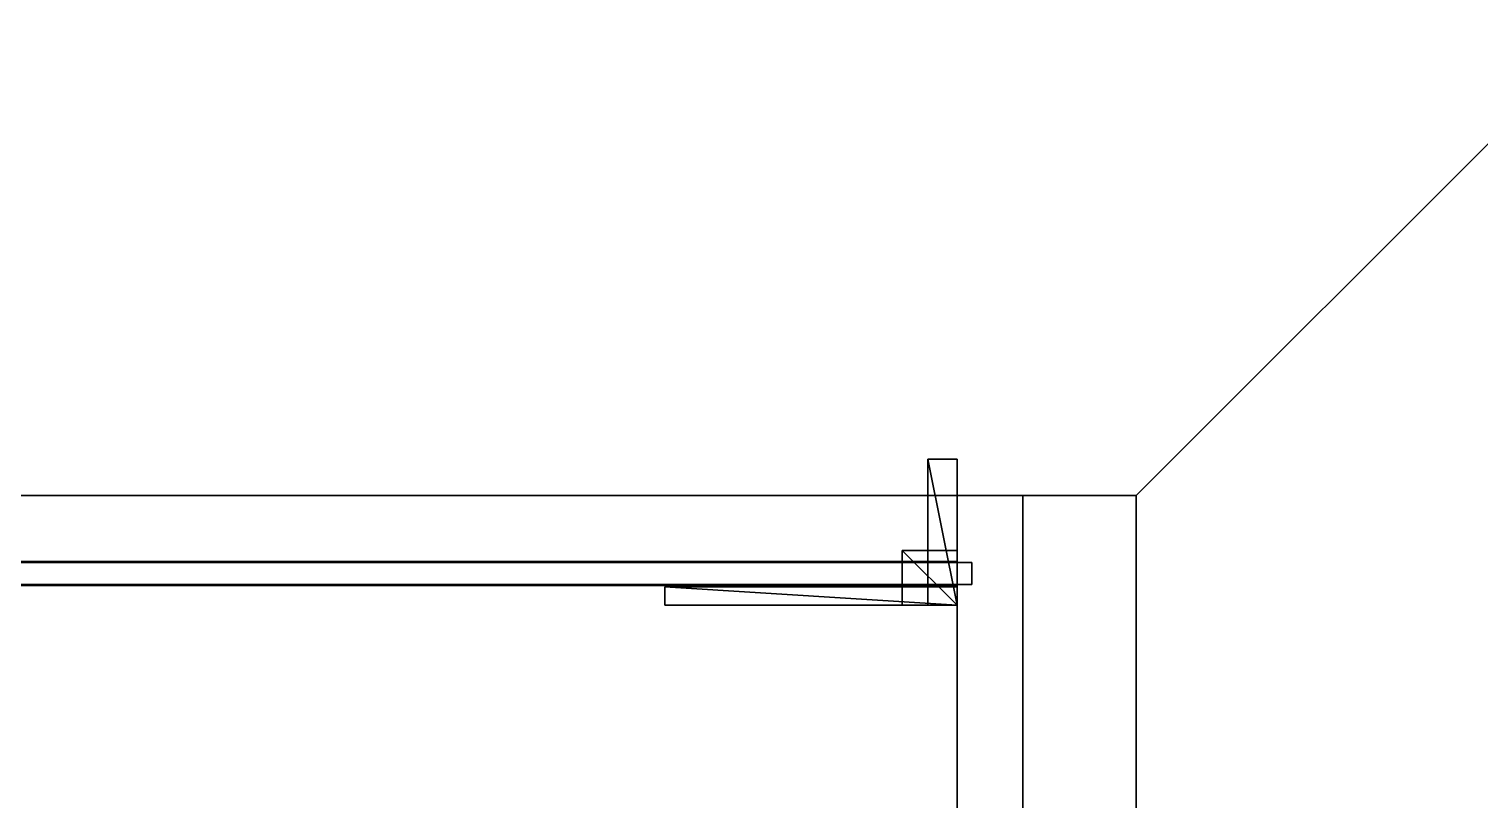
# Model space of a CAD drawing. Extents: x 0 to 5507, y -6518 to 0.
# Drawn here: x 2749 to 3146.1, y -1601.3 to -1390.3 of the extents above; entities that cross this region are included whole.
import ezdxf

# ---------------------------------------------------------------- set-up
doc = ezdxf.new("R2010")
doc.units = 0
for name, color, linetype in [('LAYER0', 7, 'CONTINUOUS'), ('LAYER1', 7, 'CONTINUOUS'), ('LAYER128', 7, 'CONTINUOUS'), ('LAYER129', 7, 'CONTINUOUS'), ('LAYER130', 7, 'CONTINUOUS'), ('LAYER132', 7, 'CONTINUOUS'), ('LAYER525', 7, 'CONTINUOUS'), ('LAYER55', 7, 'CONTINUOUS'), ('LAYER56', 7, 'CONTINUOUS'), ('LAYER58', 7, 'CONTINUOUS'), ('LAYER67', 2, 'CONTINUOUS'), ('LAYER68', 7, 'CONTINUOUS'), ('LAYER69', 253, 'CONTINUOUS'), ('LAYER70', 253, 'CONTINUOUS'), ('LAYER71', 253, 'CONTINUOUS'), ('LAYER72', 253, 'CONTINUOUS'), ('LAYER73', 253, 'CONTINUOUS'), ('LAYER74', 253, 'CONTINUOUS'), ('LAYER83', 2, 'CONTINUOUS'), ('LAYER84', 7, 'CONTINUOUS'), ('LAYER85', 253, 'CONTINUOUS'), ('LAYER86', 253, 'CONTINUOUS'), ('LAYER87', 253, 'CONTINUOUS'), ('LAYER88', 253, 'CONTINUOUS'), ('LAYER89', 253, 'CONTINUOUS'), ('LAYER90', 253, 'CONTINUOUS'), ('LAYER91', 7, 'CONTINUOUS'), ('LAYER92', 7, 'CONTINUOUS')]:
    doc.layers.add(name, color=color, linetype=linetype)

msp = doc.modelspace()

# ---------------------------------------------------------------- linework, layer by layer
at = {"layer": 'LAYER0', "invisible_edges": 1}
for points in [[(5507, 0), (0, -6518), (0, 0), (5507, 0)], [(5507, -6518, 5), (0, 0, 5), (0, -6518, 5), (5507, -6518, 5)], [(0, 0, 5), (5507, -6518, 5), (5507, 0, 5), (0, 0, 5)], [(0, -6518), (5507, 0), (5507, -6518), (0, -6518)]]:
    msp.add_3dface(points, dxfattribs=at)
at = {"layer": 'LAYER1'}
for points, invisible_edges in [([(1039, -1518, 5), (3202, -1368, 5), (3052, -1518, 5), (1039, -1518, 5)], 3), ([(3202, -1368, 5), (1039, -1518, 5), (1039, -1368, 5), (3202, -1368, 5)], 1), ([(3052, -2182, 5), (3202, -1368, 5), (3202, -2182, 5), (3052, -2182, 5)], 1), ([(3052, -1518, 5), (3202, -1368, 5), (3052, -2182, 5), (3052, -1518, 5)], 3), ([(3052, -1518, 2340), (1039, -1518, 5), (3052, -1518, 5), (3052, -1518, 2340)], 1), ([(1039, -1518, 5), (3052, -1518, 2340), (1039, -1518, 2340), (1039, -1518, 5)], 1), ([(3052, -2182, 5), (3052, -1518, 2340), (3052, -1518, 5), (3052, -2182, 5)], 1), ([(3052, -2182, 2205), (3052, -1518, 2340), (3052, -2182, 5), (3052, -2182, 2205)], 3), ([(3052, -4382, 2205), (3052, -1518, 2340), (3052, -2182, 2205), (3052, -4382, 2205)], 3), ([(3052, -4382, 2205), (3052, -6518, 2340), (3052, -1518, 2340), (3052, -4382, 2205)], 5)]:
    msp.add_3dface(points, dxfattribs=dict(at, invisible_edges=invisible_edges))
at = {"layer": 'LAYER128', "invisible_edges": 1}
for points in [[(3007, -1536.3, 125), (2365, -1542.3, 125), (2365, -1536.3, 125), (3007, -1536.3, 125)], [(2365, -1542.3, 125), (3007, -1536.3, 125), (3007, -1542.3, 125), (2365, -1542.3, 125)], [(3007, -1542.3, 2275), (2365, -1536.3, 2275), (2365, -1542.3, 2275), (3007, -1542.3, 2275)], [(2365, -1536.3, 2275), (3007, -1542.3, 2275), (3007, -1536.3, 2275), (2365, -1536.3, 2275)], [(2365, -1536.3, 2275), (3007, -1536.3, 125), (2365, -1536.3, 125), (2365, -1536.3, 2275)], [(3007, -1536.3, 125), (2365, -1536.3, 2275), (3007, -1536.3, 2275), (3007, -1536.3, 125)], [(3007, -1536.3, 125), (3007, -1542.3, 2275), (3007, -1542.3, 125), (3007, -1536.3, 125)], [(3007, -1542.3, 2275), (3007, -1536.3, 125), (3007, -1536.3, 2275), (3007, -1542.3, 2275)], [(3007, -1542.3, 2275), (2365, -1542.3, 125), (3007, -1542.3, 125), (3007, -1542.3, 2275)], [(2365, -1542.3, 125), (3007, -1542.3, 2275), (2365, -1542.3, 2275), (2365, -1542.3, 125)]]:
    msp.add_3dface(points, dxfattribs=at)
at = {"layer": 'LAYER129', "invisible_edges": 1}
for points in [[(3003, -1518, 1191), (2369, -1518, 1071), (2369, -1518, 1191), (3003, -1518, 1191)], [(2369, -1518, 1071), (3003, -1518, 1191), (3003, -1518, 1071), (2369, -1518, 1071)], [(3003, -1536, 1071), (2369, -1518, 1071), (3003, -1518, 1071), (3003, -1536, 1071)], [(2369, -1518, 1071), (3003, -1536, 1071), (2369, -1536, 1071), (2369, -1518, 1071)], [(2369, -1536, 1191), (3003, -1518, 1191), (2369, -1518, 1191), (2369, -1536, 1191)], [(3003, -1518, 1191), (2369, -1536, 1191), (3003, -1536, 1191), (3003, -1518, 1191)], [(3003, -1518, 1191), (3003, -1536, 1071), (3003, -1518, 1071), (3003, -1518, 1191)], [(3003, -1536, 1071), (3003, -1518, 1191), (3003, -1536, 1191), (3003, -1536, 1071)], [(3003, -1536, 1071), (2369, -1536, 1191), (2369, -1536, 1071), (3003, -1536, 1071)], [(2369, -1536, 1191), (3003, -1536, 1071), (3003, -1536, 1191), (2369, -1536, 1191)]]:
    msp.add_3dface(points, dxfattribs=at)
at = {"layer": 'LAYER130', "invisible_edges": 1}
for points in [[(3003, -1518, 2271.001), (2369, -1518, 2151.001), (2369, -1518, 2271.001), (3003, -1518, 2271.001)], [(2369, -1518, 2151.001), (3003, -1518, 2271.001), (3003, -1518, 2151.001), (2369, -1518, 2151.001)], [(3003, -1536, 2151.001), (2369, -1518, 2151.001), (3003, -1518, 2151.001), (3003, -1536, 2151.001)], [(2369, -1518, 2151.001), (3003, -1536, 2151.001), (2369, -1536, 2151.001), (2369, -1518, 2151.001)], [(2369, -1536, 2271.001), (3003, -1518, 2271.001), (2369, -1518, 2271.001), (2369, -1536, 2271.001)], [(3003, -1518, 2271.001), (2369, -1536, 2271.001), (3003, -1536, 2271.001), (3003, -1518, 2271.001)], [(3003, -1518, 2271.001), (3003, -1536, 2151.001), (3003, -1518, 2151.001), (3003, -1518, 2271.001)], [(3003, -1536, 2151.001), (3003, -1518, 2271.001), (3003, -1536, 2271.001), (3003, -1536, 2151.001)], [(3003, -1536, 2151.001), (2369, -1536, 2271.001), (2369, -1536, 2151.001), (3003, -1536, 2151.001)], [(2369, -1536, 2271.001), (3003, -1536, 2151.001), (3003, -1536, 2271.001), (2369, -1536, 2271.001)]]:
    msp.add_3dface(points, dxfattribs=at)
at = {"layer": 'LAYER132', "invisible_edges": 1}
for points in [[(2369, -1542.6, 1957), (3003, -2148, 1957), (3003, -1542.6, 1957), (2369, -1542.6, 1957)], [(3003, -2148, 1957), (2369, -1542.6, 1957), (2369, -2148, 1957), (3003, -2148, 1957)], [(3003, -1542.6, 1939), (2369, -1542.6, 1957), (3003, -1542.6, 1957), (3003, -1542.6, 1939)], [(2369, -1542.6, 1957), (3003, -1542.6, 1939), (2369, -1542.6, 1939), (2369, -1542.6, 1957)], [(2369, -2148, 1939), (3003, -1542.6, 1939), (3003, -2148, 1939), (2369, -2148, 1939)], [(3003, -1542.6, 1939), (2369, -2148, 1939), (2369, -1542.6, 1939), (3003, -1542.6, 1939)], [(3003, -1542.6, 1939), (3003, -2148, 1957), (3003, -2148, 1939), (3003, -1542.6, 1939)], [(3003, -2148, 1957), (3003, -1542.6, 1939), (3003, -1542.6, 1957), (3003, -2148, 1957)]]:
    msp.add_3dface(points, dxfattribs=at)
at = {"layer": 'LAYER525', "invisible_edges": 1}
for points in [[(3052, -1518, 5), (2371, -2128, 5), (2371, -1518, 5), (3052, -1518, 5)], [(2371, -2128, 5), (3052, -1518, 5), (3052, -2128, 5), (2371, -2128, 5)], [(2371, -1518, 110), (3052, -1518, 5), (2371, -1518, 5), (2371, -1518, 110)], [(3052, -1518, 5), (2371, -1518, 110), (3052, -1518, 110), (3052, -1518, 5)], [(3052, -2128, 110), (2371, -1518, 110), (2371, -2128, 110), (3052, -2128, 110)], [(2371, -1518, 110), (3052, -2128, 110), (3052, -1518, 110), (2371, -1518, 110)], [(3052, -1518, 5), (3052, -2128, 110), (3052, -2128, 5), (3052, -1518, 5)], [(3052, -2128, 110), (3052, -1518, 5), (3052, -1518, 110), (3052, -2128, 110)]]:
    msp.add_3dface(points, dxfattribs=at)
at = {"layer": 'LAYER55', "invisible_edges": 1}
for points in [[(2369, -1542.6, 507), (3003, -2168, 507), (3003, -1542.6, 507), (2369, -1542.6, 507)], [(3003, -2168, 507), (2369, -1542.6, 507), (2369, -2168, 507), (3003, -2168, 507)], [(3003, -1542.6, 489), (2369, -1542.6, 507), (3003, -1542.6, 507), (3003, -1542.6, 489)], [(2369, -1542.6, 507), (3003, -1542.6, 489), (2369, -1542.6, 489), (2369, -1542.6, 507)], [(2369, -2168, 489), (3003, -1542.6, 489), (3003, -2168, 489), (2369, -2168, 489)], [(3003, -1542.6, 489), (2369, -2168, 489), (2369, -1542.6, 489), (3003, -1542.6, 489)], [(3003, -1542.6, 489), (3003, -2168, 507), (3003, -2168, 489), (3003, -1542.6, 489)], [(3003, -2168, 507), (3003, -1542.6, 489), (3003, -1542.6, 507), (3003, -2168, 507)]]:
    msp.add_3dface(points, dxfattribs=at)
at = {"layer": 'LAYER56', "invisible_edges": 1}
for points in [[(2369, -1542.6, 1625), (3003, -2168, 1625), (3003, -1542.6, 1625), (2369, -1542.6, 1625)], [(3003, -2168, 1625), (2369, -1542.6, 1625), (2369, -2168, 1625), (3003, -2168, 1625)], [(3003, -1542.6, 1607), (2369, -1542.6, 1625), (3003, -1542.6, 1625), (3003, -1542.6, 1607)], [(2369, -1542.6, 1625), (3003, -1542.6, 1607), (2369, -1542.6, 1607), (2369, -1542.6, 1625)], [(2369, -2168, 1607), (3003, -1542.6, 1607), (3003, -2168, 1607), (2369, -2168, 1607)], [(3003, -1542.6, 1607), (2369, -2168, 1607), (2369, -1542.6, 1607), (3003, -1542.6, 1607)], [(3003, -1542.6, 1607), (3003, -2168, 1625), (3003, -2168, 1607), (3003, -1542.6, 1607)], [(3003, -2168, 1625), (3003, -1542.6, 1607), (3003, -1542.6, 1625), (3003, -2168, 1625)]]:
    msp.add_3dface(points, dxfattribs=at)
at = {"layer": 'LAYER58', "invisible_edges": 1}
for points in [[(3003, -1518, 110), (3003, -2168, 2290), (3003, -1518, 2290), (3003, -1518, 110)], [(3003, -2168, 2290), (3003, -1518, 110), (3003, -2168, 110), (3003, -2168, 2290)], [(3003, -1518, 110), (3021, -2168, 110), (3003, -2168, 110), (3003, -1518, 110)], [(3021, -2168, 110), (3003, -1518, 110), (3021, -1518, 110), (3021, -2168, 110)], [(3021, -1518, 2290), (3003, -2168, 2290), (3021, -2168, 2290), (3021, -1518, 2290)], [(3003, -2168, 2290), (3021, -1518, 2290), (3003, -1518, 2290), (3003, -2168, 2290)], [(3021, -1518, 2290), (3003, -1518, 110), (3003, -1518, 2290), (3021, -1518, 2290)], [(3003, -1518, 110), (3021, -1518, 2290), (3021, -1518, 110), (3003, -1518, 110)], [(3021, -2168, 110), (3021, -1518, 2290), (3021, -2168, 2290), (3021, -2168, 110)], [(3021, -1518, 2290), (3021, -2168, 110), (3021, -1518, 110), (3021, -1518, 2290)]]:
    msp.add_3dface(points, dxfattribs=at)
at = {"layer": 'LAYER67'}
for points in [[(2923, -1548, 2259.5), (2923, -1543, 2236.5), (2923, -1548, 2236.5), (2923, -1548, 2259.5)], [(2923, -1543, 2259.5), (2923, -1543, 2236.5), (2923, -1548, 2259.5), (2923, -1543, 2259.5)], [(3003, -1548, 2259.5), (2923, -1543, 2259.5), (2923, -1548, 2259.5), (3003, -1548, 2259.5)], [(3003, -1543, 2259.5), (2923, -1543, 2259.5), (3003, -1548, 2259.5), (3003, -1543, 2259.5)], [(2923, -1543, 2236.5), (3003, -1548, 2236.5), (2923, -1548, 2236.5), (2923, -1543, 2236.5)], [(3003, -1543, 2236.5), (3003, -1548, 2236.5), (2923, -1543, 2236.5), (3003, -1543, 2236.5)], [(2923, -1543, 2259.5), (3003, -1543, 2236.5), (2923, -1543, 2236.5), (2923, -1543, 2259.5)], [(3003, -1543, 2259.5), (3003, -1543, 2236.5), (2923, -1543, 2259.5), (3003, -1543, 2259.5)], [(3003, -1548, 2236.5), (3003, -1543, 2259.5), (3003, -1548, 2259.5), (3003, -1548, 2236.5)], [(3003, -1543, 2236.5), (3003, -1543, 2259.5), (3003, -1548, 2236.5), (3003, -1543, 2236.5)], [(2923, -1548, 2236.5), (3003, -1548, 2259.5), (2923, -1548, 2259.5), (2923, -1548, 2236.5)], [(3003, -1548, 2236.5), (3003, -1548, 2259.5), (2923, -1548, 2236.5), (3003, -1548, 2236.5)]]:
    msp.add_3dface(points, dxfattribs=at)
at = {"layer": 'LAYER68', "invisible_edges": 1}
for points in [[(3003, -1548, 2259.5), (2923, -1543, 2259.5), (2923, -1548, 2259.5), (3003, -1548, 2259.5)], [(2923, -1543, 2259.5), (3003, -1548, 2259.5), (3003, -1543, 2259.5), (2923, -1543, 2259.5)], [(2923, -1543, 2259.5), (2923, -1548, 2236.5), (2923, -1548, 2259.5), (2923, -1543, 2259.5)], [(2923, -1548, 2236.5), (2923, -1543, 2259.5), (2923, -1543, 2236.5), (2923, -1548, 2236.5)], [(3003, -1543, 2236.5), (2923, -1548, 2236.5), (2923, -1543, 2236.5), (3003, -1543, 2236.5)], [(2923, -1548, 2236.5), (3003, -1543, 2236.5), (3003, -1548, 2236.5), (2923, -1548, 2236.5)], [(2923, -1543, 2259.5), (3003, -1543, 2236.5), (2923, -1543, 2236.5), (2923, -1543, 2259.5)], [(3003, -1543, 2236.5), (2923, -1543, 2259.5), (3003, -1543, 2259.5), (3003, -1543, 2236.5)], [(3003, -1543, 2236.5), (3003, -1548, 2259.5), (3003, -1548, 2236.5), (3003, -1543, 2236.5)], [(3003, -1548, 2259.5), (3003, -1543, 2236.5), (3003, -1543, 2259.5), (3003, -1548, 2259.5)], [(3003, -1548, 2259.5), (2923, -1548, 2236.5), (3003, -1548, 2236.5), (3003, -1548, 2259.5)], [(2923, -1548, 2236.5), (3003, -1548, 2259.5), (2923, -1548, 2259.5), (2923, -1548, 2236.5)]]:
    msp.add_3dface(points, dxfattribs=at)
at = {"layer": 'LAYER69'}
for points in [[(2988, -1548, 2259.5), (2988, -1533, 2244.5), (2988, -1548, 2244.5), (2988, -1548, 2259.5)], [(2988, -1533, 2259.5), (2988, -1533, 2244.5), (2988, -1548, 2259.5), (2988, -1533, 2259.5)], [(3003, -1548, 2259.5), (2988, -1533, 2259.5), (2988, -1548, 2259.5), (3003, -1548, 2259.5)], [(3003, -1533, 2259.5), (2988, -1533, 2259.5), (3003, -1548, 2259.5), (3003, -1533, 2259.5)], [(2988, -1533, 2244.5), (3003, -1548, 2244.5), (2988, -1548, 2244.5), (2988, -1533, 2244.5)], [(3003, -1533, 2244.5), (3003, -1548, 2244.5), (2988, -1533, 2244.5), (3003, -1533, 2244.5)], [(2988, -1533, 2259.5), (3003, -1533, 2244.5), (2988, -1533, 2244.5), (2988, -1533, 2259.5)], [(3003, -1533, 2259.5), (3003, -1533, 2244.5), (2988, -1533, 2259.5), (3003, -1533, 2259.5)], [(3003, -1548, 2244.5), (3003, -1533, 2259.5), (3003, -1548, 2259.5), (3003, -1548, 2244.5)], [(3003, -1533, 2244.5), (3003, -1533, 2259.5), (3003, -1548, 2244.5), (3003, -1533, 2244.5)], [(2988, -1548, 2244.5), (3003, -1548, 2259.5), (2988, -1548, 2259.5), (2988, -1548, 2244.5)], [(3003, -1548, 2244.5), (3003, -1548, 2259.5), (2988, -1548, 2244.5), (3003, -1548, 2244.5)]]:
    msp.add_3dface(points, dxfattribs=at)
at = {"layer": 'LAYER70'}
for points in [[(2988, -1548, 2259.5), (2988, -1533, 2244.5), (2988, -1548, 2244.5), (2988, -1548, 2259.5)], [(2988, -1533, 2259.5), (2988, -1533, 2244.5), (2988, -1548, 2259.5), (2988, -1533, 2259.5)], [(3003, -1548, 2259.5), (2988, -1533, 2259.5), (2988, -1548, 2259.5), (3003, -1548, 2259.5)], [(3003, -1533, 2259.5), (2988, -1533, 2259.5), (3003, -1548, 2259.5), (3003, -1533, 2259.5)], [(2988, -1533, 2244.5), (3003, -1548, 2244.5), (2988, -1548, 2244.5), (2988, -1533, 2244.5)], [(3003, -1533, 2244.5), (3003, -1548, 2244.5), (2988, -1533, 2244.5), (3003, -1533, 2244.5)], [(2988, -1533, 2259.5), (3003, -1533, 2244.5), (2988, -1533, 2244.5), (2988, -1533, 2259.5)], [(3003, -1533, 2259.5), (3003, -1533, 2244.5), (2988, -1533, 2259.5), (3003, -1533, 2259.5)], [(3003, -1548, 2244.5), (3003, -1533, 2259.5), (3003, -1548, 2259.5), (3003, -1548, 2244.5)], [(3003, -1533, 2244.5), (3003, -1533, 2259.5), (3003, -1548, 2244.5), (3003, -1533, 2244.5)], [(2988, -1548, 2244.5), (3003, -1548, 2259.5), (2988, -1548, 2259.5), (2988, -1548, 2244.5)], [(3003, -1548, 2244.5), (3003, -1548, 2259.5), (2988, -1548, 2244.5), (3003, -1548, 2244.5)]]:
    msp.add_3dface(points, dxfattribs=at)
at = {"layer": 'LAYER71'}
for points in [[(2988, -1548, 2259.5), (2988, -1533, 2244.5), (2988, -1548, 2244.5), (2988, -1548, 2259.5)], [(2988, -1533, 2259.5), (2988, -1533, 2244.5), (2988, -1548, 2259.5), (2988, -1533, 2259.5)], [(3003, -1548, 2259.5), (2988, -1533, 2259.5), (2988, -1548, 2259.5), (3003, -1548, 2259.5)], [(3003, -1533, 2259.5), (2988, -1533, 2259.5), (3003, -1548, 2259.5), (3003, -1533, 2259.5)], [(2988, -1533, 2244.5), (3003, -1548, 2244.5), (2988, -1548, 2244.5), (2988, -1533, 2244.5)], [(3003, -1533, 2244.5), (3003, -1548, 2244.5), (2988, -1533, 2244.5), (3003, -1533, 2244.5)], [(2988, -1533, 2259.5), (3003, -1533, 2244.5), (2988, -1533, 2244.5), (2988, -1533, 2259.5)], [(3003, -1533, 2259.5), (3003, -1533, 2244.5), (2988, -1533, 2259.5), (3003, -1533, 2259.5)], [(3003, -1548, 2244.5), (3003, -1533, 2259.5), (3003, -1548, 2259.5), (3003, -1548, 2244.5)], [(3003, -1533, 2244.5), (3003, -1533, 2259.5), (3003, -1548, 2244.5), (3003, -1533, 2244.5)], [(2988, -1548, 2244.5), (3003, -1548, 2259.5), (2988, -1548, 2259.5), (2988, -1548, 2244.5)], [(3003, -1548, 2244.5), (3003, -1548, 2259.5), (2988, -1548, 2244.5), (3003, -1548, 2244.5)]]:
    msp.add_3dface(points, dxfattribs=at)
at = {"layer": 'LAYER72'}
for points in [[(2988, -1548, 2259.5), (2988, -1533, 2244.5), (2988, -1548, 2244.5), (2988, -1548, 2259.5)], [(2988, -1533, 2259.5), (2988, -1533, 2244.5), (2988, -1548, 2259.5), (2988, -1533, 2259.5)], [(3003, -1548, 2259.5), (2988, -1533, 2259.5), (2988, -1548, 2259.5), (3003, -1548, 2259.5)], [(3003, -1533, 2259.5), (2988, -1533, 2259.5), (3003, -1548, 2259.5), (3003, -1533, 2259.5)], [(2988, -1533, 2244.5), (3003, -1548, 2244.5), (2988, -1548, 2244.5), (2988, -1533, 2244.5)], [(3003, -1533, 2244.5), (3003, -1548, 2244.5), (2988, -1533, 2244.5), (3003, -1533, 2244.5)], [(2988, -1533, 2259.5), (3003, -1533, 2244.5), (2988, -1533, 2244.5), (2988, -1533, 2259.5)], [(3003, -1533, 2259.5), (3003, -1533, 2244.5), (2988, -1533, 2259.5), (3003, -1533, 2259.5)], [(3003, -1548, 2244.5), (3003, -1533, 2259.5), (3003, -1548, 2259.5), (3003, -1548, 2244.5)], [(3003, -1533, 2244.5), (3003, -1533, 2259.5), (3003, -1548, 2244.5), (3003, -1533, 2244.5)], [(2988, -1548, 2244.5), (3003, -1548, 2259.5), (2988, -1548, 2259.5), (2988, -1548, 2244.5)], [(3003, -1548, 2244.5), (3003, -1548, 2259.5), (2988, -1548, 2244.5), (3003, -1548, 2244.5)]]:
    msp.add_3dface(points, dxfattribs=at)
at = {"layer": 'LAYER73'}
for points in [[(2995, -1548, 2259.5), (2995, -1508, 2251.5), (2995, -1548, 2251.5), (2995, -1548, 2259.5)], [(2995, -1508, 2259.5), (2995, -1508, 2251.5), (2995, -1548, 2259.5), (2995, -1508, 2259.5)], [(3003, -1548, 2259.5), (2995, -1508, 2259.5), (2995, -1548, 2259.5), (3003, -1548, 2259.5)], [(3003, -1508, 2259.5), (2995, -1508, 2259.5), (3003, -1548, 2259.5), (3003, -1508, 2259.5)], [(2995, -1508, 2251.5), (3003, -1548, 2251.5), (2995, -1548, 2251.5), (2995, -1508, 2251.5)], [(3003, -1508, 2251.5), (3003, -1548, 2251.5), (2995, -1508, 2251.5), (3003, -1508, 2251.5)], [(2995, -1508, 2259.5), (3003, -1508, 2251.5), (2995, -1508, 2251.5), (2995, -1508, 2259.5)], [(3003, -1508, 2259.5), (3003, -1508, 2251.5), (2995, -1508, 2259.5), (3003, -1508, 2259.5)], [(3003, -1548, 2251.5), (3003, -1508, 2259.5), (3003, -1548, 2259.5), (3003, -1548, 2251.5)], [(3003, -1508, 2251.5), (3003, -1508, 2259.5), (3003, -1548, 2251.5), (3003, -1508, 2251.5)], [(2995, -1548, 2251.5), (3003, -1548, 2259.5), (2995, -1548, 2259.5), (2995, -1548, 2251.5)], [(3003, -1548, 2251.5), (3003, -1548, 2259.5), (2995, -1548, 2251.5), (3003, -1548, 2251.5)]]:
    msp.add_3dface(points, dxfattribs=at)
at = {"layer": 'LAYER74'}
for points in [[(2923, -1548, 2259.5), (2923, -1543, 2243.5), (2923, -1548, 2243.5), (2923, -1548, 2259.5)], [(2923, -1543, 2259.5), (2923, -1543, 2243.5), (2923, -1548, 2259.5), (2923, -1543, 2259.5)], [(3003, -1548, 2259.5), (2923, -1543, 2259.5), (2923, -1548, 2259.5), (3003, -1548, 2259.5)], [(3003, -1543, 2259.5), (2923, -1543, 2259.5), (3003, -1548, 2259.5), (3003, -1543, 2259.5)], [(2923, -1543, 2243.5), (3003, -1548, 2243.5), (2923, -1548, 2243.5), (2923, -1543, 2243.5)], [(3003, -1543, 2243.5), (3003, -1548, 2243.5), (2923, -1543, 2243.5), (3003, -1543, 2243.5)], [(2923, -1543, 2259.5), (3003, -1543, 2243.5), (2923, -1543, 2243.5), (2923, -1543, 2259.5)], [(3003, -1543, 2259.5), (3003, -1543, 2243.5), (2923, -1543, 2259.5), (3003, -1543, 2259.5)], [(3003, -1548, 2243.5), (3003, -1543, 2259.5), (3003, -1548, 2259.5), (3003, -1548, 2243.5)], [(3003, -1543, 2243.5), (3003, -1543, 2259.5), (3003, -1548, 2243.5), (3003, -1543, 2243.5)], [(2923, -1548, 2243.5), (3003, -1548, 2259.5), (2923, -1548, 2259.5), (2923, -1548, 2243.5)], [(3003, -1548, 2243.5), (3003, -1548, 2259.5), (2923, -1548, 2243.5), (3003, -1548, 2243.5)]]:
    msp.add_3dface(points, dxfattribs=at)
at = {"layer": 'LAYER83'}
for points in [[(2923, -1548, 1182), (2923, -1543, 1159), (2923, -1548, 1159), (2923, -1548, 1182)], [(2923, -1543, 1182), (2923, -1543, 1159), (2923, -1548, 1182), (2923, -1543, 1182)], [(3003, -1548, 1182), (2923, -1543, 1182), (2923, -1548, 1182), (3003, -1548, 1182)], [(3003, -1543, 1182), (2923, -1543, 1182), (3003, -1548, 1182), (3003, -1543, 1182)], [(2923, -1543, 1159), (3003, -1548, 1159), (2923, -1548, 1159), (2923, -1543, 1159)], [(3003, -1543, 1159), (3003, -1548, 1159), (2923, -1543, 1159), (3003, -1543, 1159)], [(2923, -1543, 1182), (3003, -1543, 1159), (2923, -1543, 1159), (2923, -1543, 1182)], [(3003, -1543, 1182), (3003, -1543, 1159), (2923, -1543, 1182), (3003, -1543, 1182)], [(3003, -1548, 1159), (3003, -1543, 1182), (3003, -1548, 1182), (3003, -1548, 1159)], [(3003, -1543, 1159), (3003, -1543, 1182), (3003, -1548, 1159), (3003, -1543, 1159)], [(2923, -1548, 1159), (3003, -1548, 1182), (2923, -1548, 1182), (2923, -1548, 1159)], [(3003, -1548, 1159), (3003, -1548, 1182), (2923, -1548, 1159), (3003, -1548, 1159)]]:
    msp.add_3dface(points, dxfattribs=at)
at = {"layer": 'LAYER84', "invisible_edges": 1}
for points in [[(3003, -1548, 1182), (2923, -1543, 1182), (2923, -1548, 1182), (3003, -1548, 1182)], [(2923, -1543, 1182), (3003, -1548, 1182), (3003, -1543, 1182), (2923, -1543, 1182)], [(2923, -1543, 1182), (2923, -1548, 1159), (2923, -1548, 1182), (2923, -1543, 1182)], [(2923, -1548, 1159), (2923, -1543, 1182), (2923, -1543, 1159), (2923, -1548, 1159)], [(3003, -1543, 1159), (2923, -1548, 1159), (2923, -1543, 1159), (3003, -1543, 1159)], [(2923, -1548, 1159), (3003, -1543, 1159), (3003, -1548, 1159), (2923, -1548, 1159)], [(2923, -1543, 1182), (3003, -1543, 1159), (2923, -1543, 1159), (2923, -1543, 1182)], [(3003, -1543, 1159), (2923, -1543, 1182), (3003, -1543, 1182), (3003, -1543, 1159)], [(3003, -1543, 1159), (3003, -1548, 1182), (3003, -1548, 1159), (3003, -1543, 1159)], [(3003, -1548, 1182), (3003, -1543, 1159), (3003, -1543, 1182), (3003, -1548, 1182)], [(3003, -1548, 1182), (2923, -1548, 1159), (3003, -1548, 1159), (3003, -1548, 1182)], [(2923, -1548, 1159), (3003, -1548, 1182), (2923, -1548, 1182), (2923, -1548, 1159)]]:
    msp.add_3dface(points, dxfattribs=at)
at = {"layer": 'LAYER85'}
for points in [[(2988, -1548, 1182), (2988, -1533, 1167), (2988, -1548, 1167), (2988, -1548, 1182)], [(2988, -1533, 1182), (2988, -1533, 1167), (2988, -1548, 1182), (2988, -1533, 1182)], [(3003, -1548, 1182), (2988, -1533, 1182), (2988, -1548, 1182), (3003, -1548, 1182)], [(3003, -1533, 1182), (2988, -1533, 1182), (3003, -1548, 1182), (3003, -1533, 1182)], [(2988, -1533, 1167), (3003, -1548, 1167), (2988, -1548, 1167), (2988, -1533, 1167)], [(3003, -1533, 1167), (3003, -1548, 1167), (2988, -1533, 1167), (3003, -1533, 1167)], [(2988, -1533, 1182), (3003, -1533, 1167), (2988, -1533, 1167), (2988, -1533, 1182)], [(3003, -1533, 1182), (3003, -1533, 1167), (2988, -1533, 1182), (3003, -1533, 1182)], [(3003, -1548, 1167), (3003, -1533, 1182), (3003, -1548, 1182), (3003, -1548, 1167)], [(3003, -1533, 1167), (3003, -1533, 1182), (3003, -1548, 1167), (3003, -1533, 1167)], [(2988, -1548, 1167), (3003, -1548, 1182), (2988, -1548, 1182), (2988, -1548, 1167)], [(3003, -1548, 1167), (3003, -1548, 1182), (2988, -1548, 1167), (3003, -1548, 1167)]]:
    msp.add_3dface(points, dxfattribs=at)
at = {"layer": 'LAYER86'}
for points in [[(2988, -1548, 1182), (2988, -1533, 1167), (2988, -1548, 1167), (2988, -1548, 1182)], [(2988, -1533, 1182), (2988, -1533, 1167), (2988, -1548, 1182), (2988, -1533, 1182)], [(3003, -1548, 1182), (2988, -1533, 1182), (2988, -1548, 1182), (3003, -1548, 1182)], [(3003, -1533, 1182), (2988, -1533, 1182), (3003, -1548, 1182), (3003, -1533, 1182)], [(2988, -1533, 1167), (3003, -1548, 1167), (2988, -1548, 1167), (2988, -1533, 1167)], [(3003, -1533, 1167), (3003, -1548, 1167), (2988, -1533, 1167), (3003, -1533, 1167)], [(2988, -1533, 1182), (3003, -1533, 1167), (2988, -1533, 1167), (2988, -1533, 1182)], [(3003, -1533, 1182), (3003, -1533, 1167), (2988, -1533, 1182), (3003, -1533, 1182)], [(3003, -1548, 1167), (3003, -1533, 1182), (3003, -1548, 1182), (3003, -1548, 1167)], [(3003, -1533, 1167), (3003, -1533, 1182), (3003, -1548, 1167), (3003, -1533, 1167)], [(2988, -1548, 1167), (3003, -1548, 1182), (2988, -1548, 1182), (2988, -1548, 1167)], [(3003, -1548, 1167), (3003, -1548, 1182), (2988, -1548, 1167), (3003, -1548, 1167)]]:
    msp.add_3dface(points, dxfattribs=at)
at = {"layer": 'LAYER87'}
for points in [[(2988, -1548, 1182), (2988, -1533, 1167), (2988, -1548, 1167), (2988, -1548, 1182)], [(2988, -1533, 1182), (2988, -1533, 1167), (2988, -1548, 1182), (2988, -1533, 1182)], [(3003, -1548, 1182), (2988, -1533, 1182), (2988, -1548, 1182), (3003, -1548, 1182)], [(3003, -1533, 1182), (2988, -1533, 1182), (3003, -1548, 1182), (3003, -1533, 1182)], [(2988, -1533, 1167), (3003, -1548, 1167), (2988, -1548, 1167), (2988, -1533, 1167)], [(3003, -1533, 1167), (3003, -1548, 1167), (2988, -1533, 1167), (3003, -1533, 1167)], [(2988, -1533, 1182), (3003, -1533, 1167), (2988, -1533, 1167), (2988, -1533, 1182)], [(3003, -1533, 1182), (3003, -1533, 1167), (2988, -1533, 1182), (3003, -1533, 1182)], [(3003, -1548, 1167), (3003, -1533, 1182), (3003, -1548, 1182), (3003, -1548, 1167)], [(3003, -1533, 1167), (3003, -1533, 1182), (3003, -1548, 1167), (3003, -1533, 1167)], [(2988, -1548, 1167), (3003, -1548, 1182), (2988, -1548, 1182), (2988, -1548, 1167)], [(3003, -1548, 1167), (3003, -1548, 1182), (2988, -1548, 1167), (3003, -1548, 1167)]]:
    msp.add_3dface(points, dxfattribs=at)
at = {"layer": 'LAYER88'}
for points in [[(2988, -1548, 1182), (2988, -1533, 1167), (2988, -1548, 1167), (2988, -1548, 1182)], [(2988, -1533, 1182), (2988, -1533, 1167), (2988, -1548, 1182), (2988, -1533, 1182)], [(3003, -1548, 1182), (2988, -1533, 1182), (2988, -1548, 1182), (3003, -1548, 1182)], [(3003, -1533, 1182), (2988, -1533, 1182), (3003, -1548, 1182), (3003, -1533, 1182)], [(2988, -1533, 1167), (3003, -1548, 1167), (2988, -1548, 1167), (2988, -1533, 1167)], [(3003, -1533, 1167), (3003, -1548, 1167), (2988, -1533, 1167), (3003, -1533, 1167)], [(2988, -1533, 1182), (3003, -1533, 1167), (2988, -1533, 1167), (2988, -1533, 1182)], [(3003, -1533, 1182), (3003, -1533, 1167), (2988, -1533, 1182), (3003, -1533, 1182)], [(3003, -1548, 1167), (3003, -1533, 1182), (3003, -1548, 1182), (3003, -1548, 1167)], [(3003, -1533, 1167), (3003, -1533, 1182), (3003, -1548, 1167), (3003, -1533, 1167)], [(2988, -1548, 1167), (3003, -1548, 1182), (2988, -1548, 1182), (2988, -1548, 1167)], [(3003, -1548, 1167), (3003, -1548, 1182), (2988, -1548, 1167), (3003, -1548, 1167)]]:
    msp.add_3dface(points, dxfattribs=at)
at = {"layer": 'LAYER89'}
for points in [[(2995, -1548, 1182), (2995, -1508, 1174), (2995, -1548, 1174), (2995, -1548, 1182)], [(2995, -1508, 1182), (2995, -1508, 1174), (2995, -1548, 1182), (2995, -1508, 1182)], [(3003, -1548, 1182), (2995, -1508, 1182), (2995, -1548, 1182), (3003, -1548, 1182)], [(3003, -1508, 1182), (2995, -1508, 1182), (3003, -1548, 1182), (3003, -1508, 1182)], [(2995, -1508, 1174), (3003, -1548, 1174), (2995, -1548, 1174), (2995, -1508, 1174)], [(3003, -1508, 1174), (3003, -1548, 1174), (2995, -1508, 1174), (3003, -1508, 1174)], [(2995, -1508, 1182), (3003, -1508, 1174), (2995, -1508, 1174), (2995, -1508, 1182)], [(3003, -1508, 1182), (3003, -1508, 1174), (2995, -1508, 1182), (3003, -1508, 1182)], [(3003, -1548, 1174), (3003, -1508, 1182), (3003, -1548, 1182), (3003, -1548, 1174)], [(3003, -1508, 1174), (3003, -1508, 1182), (3003, -1548, 1174), (3003, -1508, 1174)], [(2995, -1548, 1174), (3003, -1548, 1182), (2995, -1548, 1182), (2995, -1548, 1174)], [(3003, -1548, 1174), (3003, -1548, 1182), (2995, -1548, 1174), (3003, -1548, 1174)]]:
    msp.add_3dface(points, dxfattribs=at)
at = {"layer": 'LAYER90'}
for points in [[(2923, -1548, 1182), (2923, -1543, 1166), (2923, -1548, 1166), (2923, -1548, 1182)], [(2923, -1543, 1182), (2923, -1543, 1166), (2923, -1548, 1182), (2923, -1543, 1182)], [(3003, -1548, 1182), (2923, -1543, 1182), (2923, -1548, 1182), (3003, -1548, 1182)], [(3003, -1543, 1182), (2923, -1543, 1182), (3003, -1548, 1182), (3003, -1543, 1182)], [(2923, -1543, 1166), (3003, -1548, 1166), (2923, -1548, 1166), (2923, -1543, 1166)], [(3003, -1543, 1166), (3003, -1548, 1166), (2923, -1543, 1166), (3003, -1543, 1166)], [(2923, -1543, 1182), (3003, -1543, 1166), (2923, -1543, 1166), (2923, -1543, 1182)], [(3003, -1543, 1182), (3003, -1543, 1166), (2923, -1543, 1182), (3003, -1543, 1182)], [(3003, -1548, 1166), (3003, -1543, 1182), (3003, -1548, 1182), (3003, -1548, 1166)], [(3003, -1543, 1166), (3003, -1543, 1182), (3003, -1548, 1166), (3003, -1543, 1166)], [(2923, -1548, 1166), (3003, -1548, 1182), (2923, -1548, 1182), (2923, -1548, 1166)], [(3003, -1548, 1166), (3003, -1548, 1182), (2923, -1548, 1166), (3003, -1548, 1166)]]:
    msp.add_3dface(points, dxfattribs=at)
at = {"layer": 'LAYER91', "invisible_edges": 1}
for points in [[(3003, -1518, 111), (2369, -2168, 111), (2369, -1518, 111), (3003, -1518, 111)], [(2369, -2168, 111), (3003, -1518, 111), (3003, -2168, 111), (2369, -2168, 111)], [(2369, -1518, 129), (3003, -1518, 111), (2369, -1518, 111), (2369, -1518, 129)], [(3003, -1518, 111), (2369, -1518, 129), (3003, -1518, 129), (3003, -1518, 111)], [(3003, -2168, 129), (2369, -1518, 129), (2369, -2168, 129), (3003, -2168, 129)], [(2369, -1518, 129), (3003, -2168, 129), (3003, -1518, 129), (2369, -1518, 129)], [(3003, -1518, 111), (3003, -2168, 129), (3003, -2168, 111), (3003, -1518, 111)], [(3003, -2168, 129), (3003, -1518, 111), (3003, -1518, 129), (3003, -2168, 129)]]:
    msp.add_3dface(points, dxfattribs=at)
at = {"layer": 'LAYER92', "invisible_edges": 1}
for points in [[(2369, -1518, 2289), (3003, -2168, 2289), (3003, -1518, 2289), (2369, -1518, 2289)], [(3003, -2168, 2289), (2369, -1518, 2289), (2369, -2168, 2289), (3003, -2168, 2289)], [(3003, -1518, 2271), (2369, -1518, 2289), (3003, -1518, 2289), (3003, -1518, 2271)], [(2369, -1518, 2289), (3003, -1518, 2271), (2369, -1518, 2271), (2369, -1518, 2289)], [(2369, -2168, 2271), (3003, -1518, 2271), (3003, -2168, 2271), (2369, -2168, 2271)], [(3003, -1518, 2271), (2369, -2168, 2271), (2369, -1518, 2271), (3003, -1518, 2271)], [(3003, -1518, 2271), (3003, -2168, 2289), (3003, -2168, 2271), (3003, -1518, 2271)], [(3003, -2168, 2289), (3003, -1518, 2271), (3003, -1518, 2289), (3003, -2168, 2289)]]:
    msp.add_3dface(points, dxfattribs=at)

# ---------------------------------------------------------------- meshes
at = {"layer": 'LAYER1'}
mesh = msp.add_polymesh((3, 2), dxfattribs=at)
for k, corner in enumerate([(3052, -1518, 2340), (1039, -1518, 2340), (3052, -6518, 2340), (3052, -1518, 2340), (3202, -6518, 2340), (3202, -1368, 2340)]):
    mesh.set_mesh_vertex(divmod(k, 2), corner)

doc.saveas('drawing.dxf')
